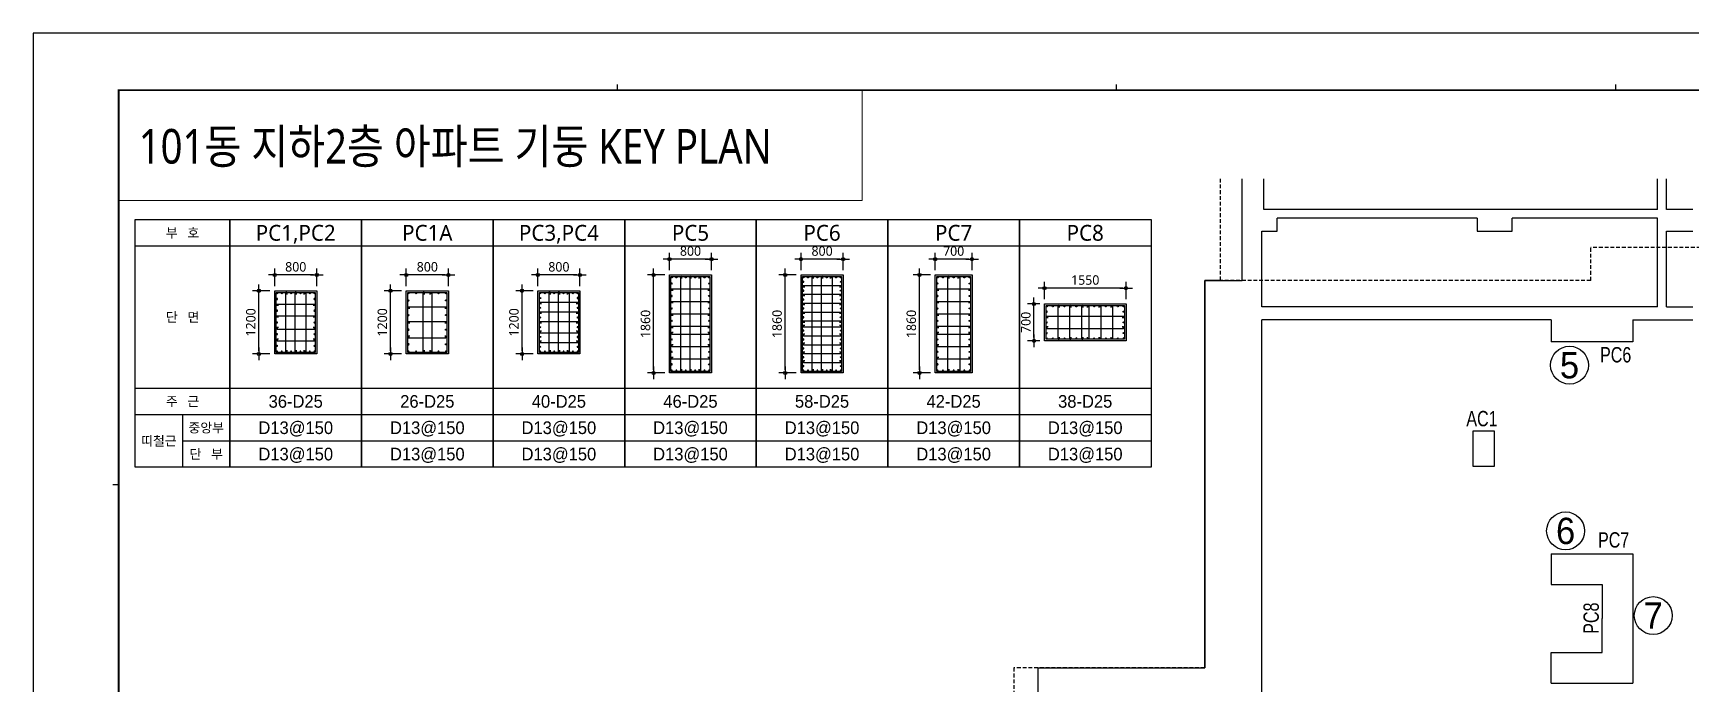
# Model space of a CAD drawing. Header units: millimetres. Extents: x 317501 to 2277231, y -321722 to 1186893.
# Drawn here: x 418421 to 456216, y -118199 to -103377 of the extents above; entities that cross this region are included whole.
import ezdxf
from ezdxf.enums import TextEntityAlignment as Align

# ---------------------------------------------------------------- set-up
doc = ezdxf.new("R2010")
doc.units = ezdxf.units.MM
doc.header["$LTSCALE"] = 57
doc.linetypes.add('XS-기초$0$HID', pattern=[2.3, 1.5, -0.8])
doc.layers.get('Defpoints').update_dxf_attribs({"color": 145})
for name, color, linetype in [('00', 7, 'Continuous'), ('AMAC-NO', 5, 'Continuous'), ('BAR', 2, 'Continuous'), ('BARR', 1, 'Continuous'), ('DIM', 7, 'Continuous'), ('ELE', 7, 'Continuous'), ('HOOP', 2, 'Continuous'), ('LEADER', 7, 'Continuous'), ('XDIM', 7, 'Continuous'), ('XS-기초$0$기초꺽임', 4, 'XS-기초$0$HID'), ('XS-기초$0$기초연단', 3, 'Continuous'), ('기둥부호', 1, 'Continuous')]:
    doc.layers.add(name, color=color, linetype=linetype)
doc.layers.add('TEXT', color=3, linetype='Continuous', lineweight=9)
doc.layers.add('XTITLE', color=22, linetype='Continuous', lineweight=0)
doc.styles.add('돋움', font='malgun.ttf')
doc.styles.add('돋음', font='Dotum.ttf')
doc.styles.add('맑은고딕', font='malgun.ttf')
doc.dimstyles.new('DIM_40', dxfattribs={"dimscale": 40, "dimtxt": 3, "dimasz": 1, "dimexe": 2, "dimexo": 1.5, "dimgap": 1, "dimtad": 1, "dimdec": 0, "dimzin": 0, "dimdsep": 46, "dimtxsty": '맑은고딕', "dimblk1": 'DIMDOT', "dimblk2": 'DIMDOT', "dimsah": 1, "dimcen": 0.09, "dimdle": 2, "dimclrd": 7, "dimclre": 7, "dimclrt": 6, "dimadec": 0, "dimazin": 0, "dimtfac": 1, "dimtdec": 0, "dimtix": 1, "dimtmove": 2, "dimatfit": 3, "dimldrblk": 'DIMDOT', "dimfxl": 0, "dimtolj": 1, "dimtzin": 0, "dimarcsym": 0})

# ---------------------------------------------------------------- blocks, each defined once
blk = doc.blocks.new('szdhdte')
at = {"layer": 'DIM', "color": 5}
for p, q in [((4650, 17985), (4650, 20302)), ((5150, 19605), (5150, 20302)), ((14125, 19605), (14125, 20302)), ((14325, 19605), (14325, 20302)), ((14125, 19605), (5150, 19605)), ((10010, 19405), (5450, 19405)), ((5450, 19105), (5450, 19405)), ((10010, 19405), (10010, 19105)), ((14125, 19405), (10810, 19405)), ((10810, 19105), (10810, 19405)), ((14125, 17385), (14125, 19405)), ((14925, 19605), (14325, 19605)), ((5100, 17385), (5100, 19105)), ((5100, 19105), (5450, 19105)), ((10010, 19105), (10810, 19105)), ((14325, 17385), (14325, 19105)), ((14325, 19105), (14925, 19105)), ((3800, 17985), (4650, 17985)), ((3800, 9160), (3800, 17985)), ((14125, 17385), (5100, 17385)), ((11700, 17085), (5100, 17085)), ((5100, 8260), (5100, 17085)), ((11700, 17085), (11700, 16585)), ((13560, 17085), (13560, 16585)), ((13560, 17085), (14925, 17085)), ((14325, 17385), (14925, 17385)), ((13560, 16585), (11700, 16585)), ((10410, 14555), (9910, 14555)), ((9910, 14555), (9910, 13755)), ((10410, 13755), (10410, 14555)), ((9910, 13755), (10410, 13755)), ((11700, 11760), (11700, 11060)), ((11700, 11760), (13560, 11760)), ((13560, 11760), (13560, 8810)), ((11700, 11060), (12860, 11060)), ((12860, 11060), (12860, 10285)), ((12860, 9510), (12860, 10285)), ((11700, 8810), (11700, 9510)), ((11700, 9510), (12860, 9510)), ((0, 9160), (3800, 9160)), ((0, 0), (0, 9160)), ((11700, 8810), (13560, 8810))]:
    blk.add_line(p, q, dxfattribs=at)
at = {"layer": 'XS-기초$0$기초꺽임', "color": 8}
for p, q in [((4150, 20302), (4150, 17985)), ((22575, 18735), (12600, 18735)), ((12600, 17985), (12600, 18735)), ((12600, 17985), (4150, 17985)), ((-550, 9160), (-550, 550)), ((3800, 9160), (-550, 9160))]:
    blk.add_line(p, q, dxfattribs=at)
at = {"layer": 'XS-기초$0$기초연단'}
for p, q in [((4150, 17985), (3800, 17985)), ((3800, 17985), (3800, 9160))]:
    blk.add_line(p, q, dxfattribs=at)
blk = doc.blocks.new('dhs_sheet2e')
at = {"color": 7}
for p, q in [((20500.6, 57331.7), (20500.6, 57531.5)), ((38004.8, 57331.7), (38004.8, 57531.5)), ((55508.9, 57331.7), (55508.9, 57531.5)), ((2996.4, 43498.2), (2796.7, 43498.2))]:
    blk.add_line(p, q, dxfattribs=at)
blk.add_lwpolyline([(84000, 0), (84000, 59329.4), (0, 59329.4), (0, 0)], close=True, dxfattribs=at)
at = {"color": 30, "const_width": 64.9}
blk.add_lwpolyline([(81003.6, 57331.7), (2996.4, 57331.7), (2996.4, 1997.6), (81003.6, 1997.6)], close=True, dxfattribs=at)
blk = doc.blocks.new('sdhdtbhse')
at = {"color": 255, "xscale": 0.75, "yscale": 0.75, "zscale": 0.75}
blk.add_blockref('dhs_sheet2e', (0, -44497), dxfattribs=at)
blk = doc.blocks.new('DIMDOT')
at = {"layer": 'DIM', "linetype": 'Continuous'}
blk.add_line((-2, 0), (2, 0), dxfattribs=at)
for radius in [0.5, 0.25]:
    blk.add_circle((0, 0), radius, dxfattribs=at)
blk = doc.blocks.new('*D23')
at = {"layer": 'Defpoints', "color": 0, "transparency": 16777216}
for p in [(429480, -258489), (429780, -258489), (429780, -259689)]:
    blk.add_point(p, dxfattribs=at)
at = {"layer": 'DIM', "color": 7, "lineweight": -2, "transparency": 16777216}
for p, q in [((429690, -258489), (429360, -258489)), ((429480, -259629), (429480, -258549)), ((429690, -259689), (429360, -259689))]:
    blk.add_line(p, q, dxfattribs=at)
at = {"layer": 'DIM', "color": 7, "lineweight": -2, "transparency": 16777216, "xscale": 60, "yscale": 60, "zscale": 60}
for p, rotation in [((429480, -258489), 90), ((429480, -259689), 270)]:
    blk.add_blockref('DIMDOT', p, dxfattribs=dict(at, rotation=rotation))
at = {"layer": 'DIM', "color": 6, "transparency": 16777216, "insert": (429326, -259089), "char_height": 180, "attachment_point": 5, "rotation": 90, "style": '맑은고딕'}
blk.add_mtext('\\A1;1200', dxfattribs=at)
blk = doc.blocks.new('*D24')
at = {"layer": 'Defpoints', "color": 0, "transparency": 16777216}
for p in [(429780, -258189), (429780, -258489), (430580, -258489)]:
    blk.add_point(p, dxfattribs=at)
at = {"layer": 'DIM', "color": 7, "lineweight": -2, "transparency": 16777216}
for p, q in [((429780, -258399), (429780, -258069)), ((430520, -258189), (429840, -258189)), ((430580, -258399), (430580, -258069))]:
    blk.add_line(p, q, dxfattribs=at)
at = {"layer": 'DIM', "color": 7, "lineweight": -2, "transparency": 16777216, "xscale": 60, "yscale": 60, "zscale": 60, "rotation": 180}
blk.add_blockref('DIMDOT', (429780, -258189), dxfattribs=at)
at = {"layer": 'DIM', "color": 7, "lineweight": -2, "transparency": 16777216, "xscale": 60, "yscale": 60, "zscale": 60}
blk.add_blockref('DIMDOT', (430580, -258189), dxfattribs=at)
at = {"layer": 'DIM', "color": 6, "transparency": 16777216, "insert": (430180, -258036), "char_height": 180, "attachment_point": 5, "style": '맑은고딕'}
blk.add_mtext('\\A1;800', dxfattribs=at)
blk = doc.blocks.new('BAR')
at = {"layer": 'BARR'}
h = blk.add_hatch(color=256, dxfattribs=at)
edge = h.paths.add_edge_path()
edge.add_arc((0, 0), 15, 0, 360)
blk.add_circle((0, 0), 15, dxfattribs=at)
blk = doc.blocks.new('*D25')
at = {"layer": 'Defpoints', "color": 0, "transparency": 16777216}
for p in [(434480, -258489), (434780, -258489), (434780, -259689)]:
    blk.add_point(p, dxfattribs=at)
at = {"layer": 'DIM', "color": 7, "lineweight": -2, "transparency": 16777216}
for p, q in [((434690, -258489), (434360, -258489)), ((434480, -259629), (434480, -258549)), ((434690, -259689), (434360, -259689))]:
    blk.add_line(p, q, dxfattribs=at)
at = {"layer": 'DIM', "color": 7, "lineweight": -2, "transparency": 16777216, "xscale": 60, "yscale": 60, "zscale": 60}
for p, rotation in [((434480, -258489), 90), ((434480, -259689), 270)]:
    blk.add_blockref('DIMDOT', p, dxfattribs=dict(at, rotation=rotation))
at = {"layer": 'DIM', "color": 6, "transparency": 16777216, "insert": (434326, -259089), "char_height": 180, "attachment_point": 5, "rotation": 90, "style": '맑은고딕'}
blk.add_mtext('\\A1;1200', dxfattribs=at)
blk = doc.blocks.new('*D26')
at = {"layer": 'Defpoints', "color": 0, "transparency": 16777216}
for p in [(434780, -258189), (434780, -258489), (435580, -258489)]:
    blk.add_point(p, dxfattribs=at)
at = {"layer": 'DIM', "color": 7, "lineweight": -2, "transparency": 16777216}
for p, q in [((434780, -258399), (434780, -258069)), ((435520, -258189), (434840, -258189)), ((435580, -258399), (435580, -258069))]:
    blk.add_line(p, q, dxfattribs=at)
at = {"layer": 'DIM', "color": 7, "lineweight": -2, "transparency": 16777216, "xscale": 60, "yscale": 60, "zscale": 60, "rotation": 180}
blk.add_blockref('DIMDOT', (434780, -258189), dxfattribs=at)
at = {"layer": 'DIM', "color": 7, "lineweight": -2, "transparency": 16777216, "xscale": 60, "yscale": 60, "zscale": 60}
blk.add_blockref('DIMDOT', (435580, -258189), dxfattribs=at)
at = {"layer": 'DIM', "color": 6, "transparency": 16777216, "insert": (435180, -258036), "char_height": 180, "attachment_point": 5, "style": '맑은고딕'}
blk.add_mtext('\\A1;800', dxfattribs=at)
blk = doc.blocks.new('*D27')
at = {"layer": 'Defpoints', "color": 0, "transparency": 16777216}
for p in [(431980, -258489), (432280, -258489), (432280, -259689)]:
    blk.add_point(p, dxfattribs=at)
at = {"layer": 'DIM', "color": 7, "lineweight": -2, "transparency": 16777216}
for p, q in [((432190, -258489), (431860, -258489)), ((431980, -259629), (431980, -258549)), ((432190, -259689), (431860, -259689))]:
    blk.add_line(p, q, dxfattribs=at)
at = {"layer": 'DIM', "color": 7, "lineweight": -2, "transparency": 16777216, "xscale": 60, "yscale": 60, "zscale": 60}
for p, rotation in [((431980, -258489), 90), ((431980, -259689), 270)]:
    blk.add_blockref('DIMDOT', p, dxfattribs=dict(at, rotation=rotation))
at = {"layer": 'DIM', "color": 6, "transparency": 16777216, "insert": (431826, -259089), "char_height": 180, "attachment_point": 5, "rotation": 90, "style": '맑은고딕'}
blk.add_mtext('\\A1;1200', dxfattribs=at)
blk = doc.blocks.new('*D28')
at = {"layer": 'Defpoints', "color": 0, "transparency": 16777216}
for p in [(432280, -258189), (432280, -258489), (433080, -258489)]:
    blk.add_point(p, dxfattribs=at)
at = {"layer": 'DIM', "color": 7, "lineweight": -2, "transparency": 16777216}
for p, q in [((432280, -258399), (432280, -258069)), ((433020, -258189), (432340, -258189)), ((433080, -258399), (433080, -258069))]:
    blk.add_line(p, q, dxfattribs=at)
at = {"layer": 'DIM', "color": 7, "lineweight": -2, "transparency": 16777216, "xscale": 60, "yscale": 60, "zscale": 60, "rotation": 180}
blk.add_blockref('DIMDOT', (432280, -258189), dxfattribs=at)
at = {"layer": 'DIM', "color": 7, "lineweight": -2, "transparency": 16777216, "xscale": 60, "yscale": 60, "zscale": 60}
blk.add_blockref('DIMDOT', (433080, -258189), dxfattribs=at)
at = {"layer": 'DIM', "color": 6, "transparency": 16777216, "insert": (432680, -258036), "char_height": 180, "attachment_point": 5, "style": '맑은고딕'}
blk.add_mtext('\\A1;800', dxfattribs=at)
blk = doc.blocks.new('*D15')
at = {"layer": 'Defpoints', "color": 0, "transparency": 16777216}
for p in [(436980, -258189), (437280, -258189), (437280, -260049)]:
    blk.add_point(p, dxfattribs=at)
at = {"layer": 'DIM', "color": 7, "lineweight": -2, "transparency": 16777216}
for p, q in [((437190, -258189), (436860, -258189)), ((436980, -259989), (436980, -258249)), ((437190, -260049), (436860, -260049))]:
    blk.add_line(p, q, dxfattribs=at)
at = {"layer": 'DIM', "color": 7, "lineweight": -2, "transparency": 16777216, "xscale": 60, "yscale": 60, "zscale": 60}
for p, rotation in [((436980, -258189), 90), ((436980, -260049), 270)]:
    blk.add_blockref('DIMDOT', p, dxfattribs=dict(at, rotation=rotation))
at = {"layer": 'DIM', "color": 6, "transparency": 16777216, "insert": (436826, -259119), "char_height": 180, "attachment_point": 5, "rotation": 90, "style": '맑은고딕'}
blk.add_mtext('\\A1;1860', dxfattribs=at)
blk = doc.blocks.new('*D16')
at = {"layer": 'Defpoints', "color": 0, "transparency": 16777216}
for p in [(437280, -257889), (437280, -258189), (438080, -258189)]:
    blk.add_point(p, dxfattribs=at)
at = {"layer": 'DIM', "color": 7, "lineweight": -2, "transparency": 16777216}
for p, q in [((437280, -258099), (437280, -257769)), ((438020, -257889), (437340, -257889)), ((438080, -258099), (438080, -257769))]:
    blk.add_line(p, q, dxfattribs=at)
at = {"layer": 'DIM', "color": 7, "lineweight": -2, "transparency": 16777216, "xscale": 60, "yscale": 60, "zscale": 60, "rotation": 180}
blk.add_blockref('DIMDOT', (437280, -257889), dxfattribs=at)
at = {"layer": 'DIM', "color": 7, "lineweight": -2, "transparency": 16777216, "xscale": 60, "yscale": 60, "zscale": 60}
blk.add_blockref('DIMDOT', (438080, -257889), dxfattribs=at)
at = {"layer": 'DIM', "color": 6, "transparency": 16777216, "insert": (437680, -257736), "char_height": 180, "attachment_point": 5, "style": '맑은고딕'}
blk.add_mtext('\\A1;800', dxfattribs=at)
blk = doc.blocks.new('*D17')
at = {"layer": 'Defpoints', "color": 0, "transparency": 16777216}
for p in [(439480, -258189), (439780, -258189), (439780, -260049)]:
    blk.add_point(p, dxfattribs=at)
at = {"layer": 'DIM', "color": 7, "lineweight": -2, "transparency": 16777216}
for p, q in [((439690, -258189), (439360, -258189)), ((439480, -259989), (439480, -258249)), ((439690, -260049), (439360, -260049))]:
    blk.add_line(p, q, dxfattribs=at)
at = {"layer": 'DIM', "color": 7, "lineweight": -2, "transparency": 16777216, "xscale": 60, "yscale": 60, "zscale": 60}
for p, rotation in [((439480, -258189), 90), ((439480, -260049), 270)]:
    blk.add_blockref('DIMDOT', p, dxfattribs=dict(at, rotation=rotation))
at = {"layer": 'DIM', "color": 6, "transparency": 16777216, "insert": (439326, -259119), "char_height": 180, "attachment_point": 5, "rotation": 90, "style": '맑은고딕'}
blk.add_mtext('\\A1;1860', dxfattribs=at)
blk = doc.blocks.new('*D18')
at = {"layer": 'Defpoints', "color": 0, "transparency": 16777216}
for p in [(439780, -257889), (439780, -258189), (440580, -258189)]:
    blk.add_point(p, dxfattribs=at)
at = {"layer": 'DIM', "color": 7, "lineweight": -2, "transparency": 16777216}
for p, q in [((439780, -258099), (439780, -257769)), ((440520, -257889), (439840, -257889)), ((440580, -258099), (440580, -257769))]:
    blk.add_line(p, q, dxfattribs=at)
at = {"layer": 'DIM', "color": 7, "lineweight": -2, "transparency": 16777216, "xscale": 60, "yscale": 60, "zscale": 60, "rotation": 180}
blk.add_blockref('DIMDOT', (439780, -257889), dxfattribs=at)
at = {"layer": 'DIM', "color": 7, "lineweight": -2, "transparency": 16777216, "xscale": 60, "yscale": 60, "zscale": 60}
blk.add_blockref('DIMDOT', (440580, -257889), dxfattribs=at)
at = {"layer": 'DIM', "color": 6, "transparency": 16777216, "insert": (440180, -257736), "char_height": 180, "attachment_point": 5, "style": '맑은고딕'}
blk.add_mtext('\\A1;800', dxfattribs=at)
blk = doc.blocks.new('*D19')
at = {"layer": 'Defpoints', "color": 0, "transparency": 16777216}
for p in [(442030, -258189), (442330, -258189), (442330, -260049)]:
    blk.add_point(p, dxfattribs=at)
at = {"layer": 'DIM', "color": 7, "lineweight": -2, "transparency": 16777216}
for p, q in [((442240, -258189), (441910, -258189)), ((442030, -259989), (442030, -258249)), ((442240, -260049), (441910, -260049))]:
    blk.add_line(p, q, dxfattribs=at)
at = {"layer": 'DIM', "color": 7, "lineweight": -2, "transparency": 16777216, "xscale": 60, "yscale": 60, "zscale": 60}
for p, rotation in [((442030, -258189), 90), ((442030, -260049), 270)]:
    blk.add_blockref('DIMDOT', p, dxfattribs=dict(at, rotation=rotation))
at = {"layer": 'DIM', "color": 6, "transparency": 16777216, "insert": (441876, -259119), "char_height": 180, "attachment_point": 5, "rotation": 90, "style": '맑은고딕'}
blk.add_mtext('\\A1;1860', dxfattribs=at)
blk = doc.blocks.new('*D20')
at = {"layer": 'Defpoints', "color": 0, "transparency": 16777216}
for p in [(442330, -257889), (442330, -258189), (443030, -258189)]:
    blk.add_point(p, dxfattribs=at)
at = {"layer": 'DIM', "color": 7, "lineweight": -2, "transparency": 16777216}
for p, q in [((442330, -258099), (442330, -257769)), ((442970, -257889), (442390, -257889)), ((443030, -258099), (443030, -257769))]:
    blk.add_line(p, q, dxfattribs=at)
at = {"layer": 'DIM', "color": 7, "lineweight": -2, "transparency": 16777216, "xscale": 60, "yscale": 60, "zscale": 60, "rotation": 180}
blk.add_blockref('DIMDOT', (442330, -257889), dxfattribs=at)
at = {"layer": 'DIM', "color": 7, "lineweight": -2, "transparency": 16777216, "xscale": 60, "yscale": 60, "zscale": 60}
blk.add_blockref('DIMDOT', (443030, -257889), dxfattribs=at)
at = {"layer": 'DIM', "color": 6, "transparency": 16777216, "insert": (442680, -257736), "char_height": 180, "attachment_point": 5, "style": '맑은고딕'}
blk.add_mtext('\\A1;700', dxfattribs=at)
blk = doc.blocks.new('*D21')
at = {"layer": 'Defpoints', "color": 0, "transparency": 16777216}
for p in [(444205, -258739), (444405, -258739), (444405, -259439)]:
    blk.add_point(p, dxfattribs=at)
at = {"layer": 'DIM', "color": 7, "lineweight": -2, "transparency": 16777216}
for p, q in [((444315, -258739), (444085, -258739)), ((444205, -259379), (444205, -258799)), ((444315, -259439), (444085, -259439))]:
    blk.add_line(p, q, dxfattribs=at)
at = {"layer": 'DIM', "color": 7, "lineweight": -2, "transparency": 16777216, "xscale": 60, "yscale": 60, "zscale": 60}
for p, rotation in [((444205, -258739), 90), ((444205, -259439), 270)]:
    blk.add_blockref('DIMDOT', p, dxfattribs=dict(at, rotation=rotation))
at = {"layer": 'DIM', "color": 6, "transparency": 16777216, "insert": (444052, -259089), "char_height": 180, "attachment_point": 5, "rotation": 90, "style": '맑은고딕'}
blk.add_mtext('\\A1;700', dxfattribs=at)
blk = doc.blocks.new('*D22')
at = {"layer": 'Defpoints', "color": 0, "transparency": 16777216}
for p in [(444405, -258439), (444405, -258739), (445955, -258739)]:
    blk.add_point(p, dxfattribs=at)
at = {"layer": 'DIM', "color": 7, "lineweight": -2, "transparency": 16777216}
for p, q in [((444405, -258649), (444405, -258319)), ((445895, -258439), (444465, -258439)), ((445955, -258649), (445955, -258319))]:
    blk.add_line(p, q, dxfattribs=at)
at = {"layer": 'DIM', "color": 7, "lineweight": -2, "transparency": 16777216, "xscale": 60, "yscale": 60, "zscale": 60, "rotation": 180}
blk.add_blockref('DIMDOT', (444405, -258439), dxfattribs=at)
at = {"layer": 'DIM', "color": 7, "lineweight": -2, "transparency": 16777216, "xscale": 60, "yscale": 60, "zscale": 60}
blk.add_blockref('DIMDOT', (445955, -258439), dxfattribs=at)
at = {"layer": 'DIM', "color": 6, "transparency": 16777216, "insert": (445180, -258286), "char_height": 180, "attachment_point": 5, "style": '맑은고딕'}
blk.add_mtext('\\A1;1550', dxfattribs=at)
blk = doc.blocks.new('AGHAFBHASE')
at = {"layer": 'BAR'}
for points in [[(10920, 1820), (10180, 1820), (10180, 3620), (10920, 3620)], [(13420, 1820), (12680, 1820), (12680, 3620), (13420, 3620)], [(15870, 1820), (15230, 1820), (15230, 3620), (15870, 3620)], [(3420, 2180), (2680, 2180), (2680, 3320), (3420, 3320)], [(5920, 2180), (5180, 2180), (5180, 3320), (5920, 3320)], [(8420, 2180), (7680, 2180), (7680, 3320), (8420, 3320)], [(18795, 2430), (17305, 2430), (17305, 3070), (18795, 3070)]]:
    blk.add_lwpolyline(points, close=True, dxfattribs=at)
at = {"layer": 'ELE'}
for points in [[(10150, 1790), (10150, 3650), (10950, 3650), (10950, 1790)], [(12650, 1790), (12650, 3650), (13450, 3650), (13450, 1790)], [(15200, 1790), (15200, 3650), (15900, 3650), (15900, 1790)], [(2650, 2150), (2650, 3350), (3450, 3350), (3450, 2150)], [(5150, 2150), (5150, 3350), (5950, 3350), (5950, 2150)], [(7650, 2150), (7650, 3350), (8450, 3350), (8450, 2150)], [(17275, 2400), (17275, 3100), (18825, 3100), (18825, 2400)]]:
    blk.add_lwpolyline(points, close=True, dxfattribs=at)
at = {"layer": 'HOOP'}
for points in [[(10387.5, 3580), (10387.5, 3605, 1), (10357.5, 3605), (10357.5, 1835, 1), (10387.5, 1835), (10387.5, 1860)], [(10565, 3580), (10565, 3605, 1), (10535, 3605), (10535, 1835, 1), (10565, 1835), (10565, 1860)], [(10712.5, 3580), (10712.5, 3605, -1), (10742.5, 3605), (10742.5, 1835, -1), (10712.5, 1835), (10712.5, 1860)], [(12887.5, 3580), (12887.5, 3605, 1), (12857.5, 3605), (12857.5, 1835, 1), (12887.5, 1835), (12887.5, 1860)], [(13065, 3580), (13065, 3605, 1), (13035, 3605), (13035, 1835, 1), (13065, 1835), (13065, 1860)], [(13212.5, 3580), (13212.5, 3605, -1), (13242.5, 3605), (13242.5, 1835, -1), (13212.5, 1835), (13212.5, 1860)], [(15463.3, 3580), (15463.3, 3605, 1), (15433.3, 3605), (15433.3, 1835, 1), (15463.3, 1835), (15463.3, 1860)], [(15636.7, 3580), (15636.7, 3605, -1), (15666.7, 3605), (15666.7, 1835, -1), (15636.7, 1835), (15636.7, 1860)], [(2887.5, 3280), (2887.5, 3305, 1), (2857.5, 3305), (2857.5, 2195, 1), (2887.5, 2195), (2887.5, 2220)], [(3065, 3280), (3065, 3305, 1), (3035, 3305), (3035, 2195, 1), (3065, 2195), (3065, 2220)], [(3212.5, 3280), (3212.5, 3305, -1), (3242.5, 3305), (3242.5, 2195, -1), (3212.5, 2195), (3212.5, 2220)], [(5494, 3280), (5494, 3305, 1), (5464, 3305), (5464, 2195, 1), (5494, 2195), (5494, 2220)], [(5606, 3280), (5606, 3305, -1), (5636, 3305), (5636, 2195, -1), (5606, 2195), (5606, 2220)], [(7887.5, 3280), (7887.5, 3305, 1), (7857.5, 3305), (7857.5, 2195, 1), (7887.5, 2195), (7887.5, 2220)], [(8065, 3280), (8065, 3305, 1), (8035, 3305), (8035, 2195, 1), (8065, 2195), (8065, 2220)], [(8212.5, 3280), (8212.5, 3305, -1), (8242.5, 3305), (8242.5, 2195, -1), (8212.5, 2195), (8212.5, 2220)], [(10220, 3354), (10195, 3354, -1), (10195, 3384), (10905, 3384, -1), (10905, 3354), (10880, 3354)], [(12720, 3421.4), (12695, 3421.4, -1), (12695, 3451.4), (13405, 3451.4, -1), (13405, 3421.4), (13380, 3421.4)], [(12720, 3252.9), (12695, 3252.9, -1), (12695, 3282.9), (13405, 3282.9, -1), (13405, 3252.9), (13380, 3252.9)], [(15270, 3354), (15245, 3354, -1), (15245, 3384), (15855, 3384, -1), (15855, 3354), (15830, 3354)], [(2720, 3068), (2695, 3068, -1), (2695, 3098), (3405, 3098, -1), (3405, 3068), (3380, 3068)], [(2720, 2846), (2695, 2846, -1), (2695, 2876), (3405, 2876, -1), (3405, 2846), (3380, 2846)], [(5220, 3012.5), (5195, 3012.5, -1), (5195, 3042.5), (5905, 3042.5, -1), (5905, 3012.5), (5880, 3012.5)], [(7720, 3105), (7695, 3105, -1), (7695, 3135), (8405, 3135, -1), (8405, 3105), (8380, 3105)], [(7720, 2920), (7695, 2920, -1), (7695, 2950), (8405, 2950, -1), (8405, 2920), (8380, 2920)], [(10220, 3118), (10195, 3118, -1), (10195, 3148), (10905, 3148, -1), (10905, 3118), (10880, 3118)], [(10220, 2882), (10195, 2882, -1), (10195, 2912), (10905, 2912, -1), (10905, 2882), (10880, 2882)], [(12720, 3084.3), (12695, 3084.3, -1), (12695, 3114.3), (13405, 3114.3, -1), (13405, 3084.3), (13380, 3084.3)], [(12720, 2915.7), (12695, 2915.7, -1), (12695, 2945.7), (13405, 2945.7, -1), (13405, 2915.7), (13380, 2915.7)], [(15270, 3118), (15245, 3118, -1), (15245, 3148), (15855, 3148, -1), (15855, 3118), (15830, 3118)], [(15270, 2882), (15245, 2882, -1), (15245, 2912), (15855, 2912, -1), (15855, 2882), (15830, 2882)], [(17345, 2836.7), (17320, 2836.7, -1), (17320, 2866.7), (18780, 2866.7, -1), (18780, 2836.7), (18755, 2836.7)], [(17559.6, 3030), (17559.6, 3055, 1), (17529.6, 3055), (17529.6, 2445, 1), (17559.6, 2445), (17559.6, 2470)], [(17784.2, 3030), (17784.2, 3055, 1), (17754.2, 3055), (17754.2, 2445, 1), (17784.2, 2445), (17784.2, 2470)], [(18008.8, 3030), (18008.8, 3055, 1), (17978.8, 3055), (17978.8, 2445, 1), (18008.8, 2445), (18008.8, 2470)], [(18091.2, 3030), (18091.2, 3055, -1), (18121.2, 3055), (18121.2, 2445, -1), (18091.2, 2445), (18091.2, 2470)], [(18315.8, 3030), (18315.8, 3055, -1), (18345.8, 3055), (18345.8, 2445, -1), (18315.8, 2445), (18315.8, 2470)], [(18540.4, 3030), (18540.4, 3055, -1), (18570.4, 3055), (18570.4, 2445, -1), (18540.4, 2445), (18540.4, 2470)], [(2720, 2654), (2695, 2654, 1), (2695, 2624), (3405, 2624, 1), (3405, 2654), (3380, 2654)], [(5220, 2735), (5195, 2735, -1), (5195, 2765), (5905, 2765, -1), (5905, 2735), (5880, 2735)], [(7720, 2735), (7695, 2735, -1), (7695, 2765), (8405, 2765, -1), (8405, 2735), (8380, 2735)], [(7720, 2580), (7695, 2580, 1), (7695, 2550), (8405, 2550, 1), (8405, 2580), (8380, 2580)], [(10220, 2646), (10195, 2646, -1), (10195, 2676), (10905, 2676, -1), (10905, 2646), (10880, 2646)], [(10220, 2558), (10195, 2558, 1), (10195, 2528), (10905, 2528, 1), (10905, 2558), (10880, 2558)], [(12720, 2747.1), (12695, 2747.1, -1), (12695, 2777.1), (13405, 2777.1, -1), (13405, 2747.1), (13380, 2747.1)], [(12720, 2692.9), (12695, 2692.9, 1), (12695, 2662.9), (13405, 2662.9, 1), (13405, 2692.9), (13380, 2692.9)], [(12720, 2524.3), (12695, 2524.3, 1), (12695, 2494.3), (13405, 2494.3, 1), (13405, 2524.3), (13380, 2524.3)], [(15270, 2646), (15245, 2646, -1), (15245, 2676), (15855, 2676, -1), (15855, 2646), (15830, 2646)], [(15270, 2558), (15245, 2558, 1), (15245, 2528), (15855, 2528, 1), (15855, 2558), (15830, 2558)], [(17345, 2663.3), (17320, 2663.3, 1), (17320, 2633.3), (18780, 2633.3, 1), (18780, 2663.3), (18755, 2663.3)], [(2720, 2432), (2695, 2432, 1), (2695, 2402), (3405, 2402, 1), (3405, 2432), (3380, 2432)], [(5220, 2487.5), (5195, 2487.5, 1), (5195, 2457.5), (5905, 2457.5, 1), (5905, 2487.5), (5880, 2487.5)], [(7720, 2395), (7695, 2395, 1), (7695, 2365), (8405, 2365, 1), (8405, 2395), (8380, 2395)], [(10220, 2322), (10195, 2322, 1), (10195, 2292), (10905, 2292, 1), (10905, 2322), (10880, 2322)], [(12720, 2355.7), (12695, 2355.7, 1), (12695, 2325.7), (13405, 2325.7, 1), (13405, 2355.7), (13380, 2355.7)], [(15270, 2322), (15245, 2322, 1), (15245, 2292), (15855, 2292, 1), (15855, 2322), (15830, 2322)], [(10220, 2086), (10195, 2086, 1), (10195, 2056), (10905, 2056, 1), (10905, 2086), (10880, 2086)], [(12720, 2187.1), (12695, 2187.1, 1), (12695, 2157.1), (13405, 2157.1, 1), (13405, 2187.1), (13380, 2187.1)], [(12720, 2018.6), (12695, 2018.6, 1), (12695, 1988.6), (13405, 1988.6, 1), (13405, 2018.6), (13380, 2018.6)], [(15270, 2086), (15245, 2086, 1), (15245, 2056), (15855, 2056, 1), (15855, 2086), (15830, 2086)]]:
    blk.add_lwpolyline(points, format="xyb", dxfattribs=at)
at = {"layer": 'LEADER'}
for p, q in [((0, 4200), (1800, 4200)), ((1800, 4200), (4300, 4200)), ((4300, 4200), (6800, 4200)), ((6800, 4200), (9300, 4200)), ((9300, 4200), (11800, 4200)), ((11800, 4200), (14300, 4200)), ((14300, 4200), (16800, 4200)), ((16800, 4200), (19300, 4200)), ((0, 1500), (1800, 1500)), ((1800, 1500), (4300, 1500)), ((4300, 1500), (6800, 1500)), ((6800, 1500), (9300, 1500)), ((9300, 1500), (11800, 1500)), ((11800, 1500), (14300, 1500)), ((14300, 1500), (16800, 1500)), ((16800, 1500), (19300, 1500)), ((0, 1000), (1800, 1000)), ((900, 1000), (900, 0)), ((1800, 1000), (4300, 1000)), ((4300, 1000), (6800, 1000)), ((6800, 1000), (9300, 1000)), ((9300, 1000), (11800, 1000)), ((11800, 1000), (14300, 1000)), ((14300, 1000), (16800, 1000)), ((16800, 1000), (19300, 1000)), ((900, 500), (1800, 500)), ((1800, 500), (4300, 500)), ((4300, 500), (6800, 500)), ((6800, 500), (9300, 500)), ((9300, 500), (11800, 500)), ((11800, 500), (14300, 500)), ((14300, 500), (16800, 500)), ((16800, 500), (19300, 500))]:
    blk.add_line(p, q, dxfattribs=at)
for points in [[(1800, 4700), (1800, 0), (0, 0), (0, 4700), (1800, 4700)], [(4300, 4700), (4300, 0), (1800, 0), (1800, 4700), (4300, 4700)], [(6800, 4700), (6800, 0), (4300, 0), (4300, 4700), (6800, 4700)], [(9300, 4700), (9300, 0), (6800, 0), (6800, 4700), (9300, 4700)], [(11800, 4700), (11800, 0), (9300, 0), (9300, 4700), (11800, 4700)], [(14300, 4700), (14300, 0), (11800, 0), (11800, 4700), (14300, 4700)], [(16800, 4700), (16800, 0), (14300, 0), (14300, 4700), (16800, 4700)], [(19300, 4700), (19300, 0), (16800, 0), (16800, 4700), (19300, 4700)]]:
    blk.add_lwpolyline(points, dxfattribs=at)
at = {"layer": 'BAR', "yscale": 0.6666666666666666, "zscale": 0.6666666666666666}
for p, xscale, rotation in [((10195, 3605), 0.6666666666666666, 180), ((10283.7, 3605), 0.6666666666666666, 180), ((10372.5, 3605), 0.6666666666666666, 180), ((10461.2, 3605), 0.6666666666666666, 180), ((10550, 3605), 0.6666666666666666, 180), ((10638.8, 3605), 0.6666666666666666, 180), ((10727.5, 3605), 0.6666666666666666, 180), ((10816.3, 3605), 0.6666666666666666, 180), ((10905, 3605), 0.6666666666666666, 180), ((12695, 3605), 0.6666666666666666, 180), ((12783.7, 3605), 0.6666666666666666, 180), ((12872.5, 3605), 0.6666666666666666, 180), ((12961.2, 3605), 0.6666666666666666, 180), ((13050, 3605), 0.6666666666666666, 180), ((13138.8, 3605), 0.6666666666666666, 180), ((13227.5, 3605), 0.6666666666666666, 180), ((13316.3, 3605), 0.6666666666666666, 180), ((13405, 3605), 0.6666666666666666, 180), ((15245, 3605), 0.6666666666666666, 180), ((15346.7, 3605), 0.6666666666666666, 180), ((15448.3, 3605), 0.6666666666666666, 180), ((15550, 3605), 0.6666666666666666, 180), ((15651.7, 3605), 0.6666666666666666, 180), ((15753.3, 3605), 0.6666666666666666, 180), ((15855, 3605), 0.6666666666666666, 180), ((2695, 3305), 0.6666666666666666, 180), ((2783.7, 3305), 0.6666666666666666, 180), ((2872.5, 3305), 0.6666666666666666, 180), ((2961.2, 3305), 0.6666666666666666, 180), ((3050, 3305), 0.6666666666666666, 180), ((3138.8, 3305), 0.6666666666666666, 180), ((3227.5, 3305), 0.6666666666666666, 180), ((3316.3, 3305), 0.6666666666666666, 180), ((3405, 3305), 0.6666666666666666, 180), ((5195, 3305), 0.6666666666666666, 180), ((5337, 3305), 0.6666666666666666, 180), ((5479, 3305), 0.6666666666666666, 180), ((5621, 3305), 0.6666666666666666, 180), ((5763, 3305), 0.6666666666666666, 180), ((5905, 3305), 0.6666666666666666, 180), ((7695, 3305), 0.6666666666666666, 180), ((7695, 3212.5), 0.6666666666666666, 180), ((7783.7, 3305), 0.6666666666666666, 180), ((7872.5, 3305), 0.6666666666666666, 180), ((7961.2, 3305), 0.6666666666666666, 180), ((8050, 3305), 0.6666666666666666, 180), ((8138.7, 3305), 0.6666666666666666, 180), ((8227.5, 3305), 0.6666666666666666, 180), ((8316.3, 3305), 0.6666666666666666, 180), ((8405, 3305), 0.6666666666666666, 180), ((8405, 3212.5), -0.6666666666666666, 180), ((7695, 3120), 0.6666666666666666, 180), ((7695, 3027.5), 0.6666666666666666, 180), ((7695, 2935), 0.6666666666666666, 180), ((7695, 2842.5), 0.6666666666666666, 180), ((8405, 3120), -0.6666666666666666, 180), ((8405, 3027.5), -0.6666666666666666, 180), ((8405, 2935), -0.6666666666666666, 180), ((8405, 2842.5), -0.6666666666666666, 180), ((17320, 3055), 0.6666666666666666, 180), ((17432.3, 3055), 0.6666666666666666, 180), ((17544.6, 3055), 0.6666666666666666, 180), ((17656.9, 3055), 0.6666666666666666, 180), ((17769.2, 3055), 0.6666666666666666, 180), ((17881.5, 3055), 0.6666666666666666, 180), ((17993.8, 3055), 0.6666666666666666, 180), ((18106.2, 3055), 0.6666666666666666, 180), ((18218.5, 3055), 0.6666666666666666, 180), ((18330.8, 3055), 0.6666666666666666, 180), ((18443.1, 3055), 0.6666666666666666, 180), ((18555.4, 3055), 0.6666666666666666, 180), ((18667.7, 3055), 0.6666666666666666, 180), ((18780, 3055), 0.6666666666666666, 180), ((7695, 2750), 0.6666666666666666, 180), ((7695, 2657.5), 0.6666666666666666, 180), ((7695, 2565), 0.6666666666666666, 180), ((8405, 2750), -0.6666666666666666, 180), ((8405, 2657.5), -0.6666666666666666, 180), ((8405, 2565), -0.6666666666666666, 180), ((5337, 2195), -0.6666666666666666, 359.9999999999931), ((5479, 2195), -0.6666666666666666, 359.9999999999931), ((5621, 2195), -0.6666666666666666, 359.9999999999931), ((5763, 2195), -0.6666666666666666, 359.9999999999931), ((7695, 2472.5), 0.6666666666666666, 180), ((7695, 2380), 0.6666666666666666, 180), ((7695, 2287.5), 0.6666666666666666, 180), ((7783.7, 2195), -0.6666666666666666, 359.9999999999941), ((7872.5, 2195), -0.6666666666666666, 359.9999999999941), ((7961.2, 2195), -0.6666666666666666, 359.9999999999941), ((8050, 2195), -0.6666666666666666, 359.9999999999941), ((8138.7, 2195), -0.6666666666666666, 359.9999999999941), ((8227.5, 2195), -0.6666666666666666, 359.9999999999941), ((8316.3, 2195), -0.6666666666666666, 359.9999999999941), ((8405, 2472.5), -0.6666666666666666, 180), ((8405, 2380), -0.6666666666666666, 180), ((8405, 2287.5), -0.6666666666666666, 180)]:
    blk.add_blockref('BAR', p, dxfattribs=dict(at, xscale=xscale, rotation=rotation))
for p, xscale in [((10195, 3487), -0.6666666666666666), ((10905, 3487), 0.6666666666666666), ((12695, 3520.7), -0.6666666666666666), ((13405, 3520.7), 0.6666666666666666), ((15245, 3487), -0.6666666666666666), ((15855, 3487), 0.6666666666666666), ((2695, 3194), -0.6666666666666666), ((3405, 3194), -0.6666666666666666), ((5195, 3166.2), -0.6666666666666666), ((5905, 3166.2), 0.6666666666666666), ((10195, 3369), -0.6666666666666666), ((10195, 3251), -0.6666666666666666), ((10905, 3369), 0.6666666666666666), ((10905, 3251), 0.6666666666666666), ((12695, 3436.4), -0.6666666666666666), ((12695, 3352.1), -0.6666666666666666), ((12695, 3267.9), -0.6666666666666666), ((12695, 3183.6), -0.6666666666666666), ((13405, 3436.4), 0.6666666666666666), ((13405, 3352.1), 0.6666666666666666), ((13405, 3267.9), 0.6666666666666666), ((13405, 3183.6), 0.6666666666666666), ((15245, 3369), -0.6666666666666666), ((15245, 3251), -0.6666666666666666), ((15855, 3369), 0.6666666666666666), ((15855, 3251), 0.6666666666666666), ((2695, 3083), -0.6666666666666666), ((2695, 2972), -0.6666666666666666), ((2695, 2861), -0.6666666666666666), ((3405, 3083), -0.6666666666666666), ((3405, 2972), -0.6666666666666666), ((3405, 2861), -0.6666666666666666), ((5195, 3027.5), -0.6666666666666666), ((5195, 2888.7), -0.6666666666666666), ((5905, 3027.5), 0.6666666666666666), ((5905, 2888.7), 0.6666666666666666), ((10195, 3133), -0.6666666666666666), ((10195, 3015), -0.6666666666666666), ((10195, 2897), -0.6666666666666666), ((10905, 3133), 0.6666666666666666), ((10905, 3015), 0.6666666666666666), ((10905, 2897), 0.6666666666666666), ((12695, 3099.3), -0.6666666666666666), ((12695, 3015), -0.6666666666666666), ((12695, 2930.7), -0.6666666666666666), ((12695, 2846.4), -0.6666666666666666), ((13405, 3099.3), 0.6666666666666666), ((13405, 3015), 0.6666666666666666), ((13405, 2930.7), 0.6666666666666666), ((13405, 2846.4), 0.6666666666666666), ((15245, 3133), -0.6666666666666666), ((15245, 3015), -0.6666666666666666), ((15245, 2897), -0.6666666666666666), ((15855, 3133), 0.6666666666666666), ((15855, 3015), 0.6666666666666666), ((15855, 2897), 0.6666666666666666), ((17320, 2953.3), -0.6666666666666666), ((17320, 2851.7), -0.6666666666666666), ((18780, 2953.3), 0.6666666666666666), ((18780, 2851.7), 0.6666666666666666), ((2695, 2750), -0.6666666666666666), ((2695, 2639), -0.6666666666666666), ((2695, 2528), -0.6666666666666666), ((3405, 2750), -0.6666666666666666), ((3405, 2639), -0.6666666666666666), ((3405, 2528), -0.6666666666666666), ((5195, 2750), -0.6666666666666666), ((5195, 2611.2), -0.6666666666666666), ((5905, 2750), 0.6666666666666666), ((5905, 2611.2), 0.6666666666666666), ((10195, 2779), -0.6666666666666666), ((10195, 2661), -0.6666666666666666), ((10195, 2543), -0.6666666666666666), ((10905, 2779), 0.6666666666666666), ((10905, 2661), 0.6666666666666666), ((10905, 2543), 0.6666666666666666), ((12695, 2762.1), -0.6666666666666666), ((12695, 2677.9), -0.6666666666666666), ((12695, 2593.6), -0.6666666666666666), ((13405, 2762.1), 0.6666666666666666), ((13405, 2677.9), 0.6666666666666666), ((13405, 2593.6), 0.6666666666666666), ((15245, 2779), -0.6666666666666666), ((15245, 2661), -0.6666666666666666), ((15245, 2543), -0.6666666666666666), ((15855, 2779), 0.6666666666666666), ((15855, 2661), 0.6666666666666666), ((15855, 2543), 0.6666666666666666), ((17320, 2750), -0.6666666666666666), ((17320, 2648.3), -0.6666666666666666), ((17320, 2546.7), -0.6666666666666666), ((18780, 2750), 0.6666666666666666), ((18780, 2648.3), 0.6666666666666666), ((18780, 2546.7), 0.6666666666666666), ((2695, 2417), -0.6666666666666666), ((2695, 2306), -0.6666666666666666), ((2695, 2195), -0.6666666666666666), ((2783.7, 2195), -0.6666666666666666), ((2872.5, 2195), -0.6666666666666666), ((2961.2, 2195), -0.6666666666666666), ((3050, 2195), -0.6666666666666666), ((3138.8, 2195), -0.6666666666666666), ((3227.5, 2195), -0.6666666666666666), ((3316.3, 2195), -0.6666666666666666), ((3405, 2417), -0.6666666666666666), ((3405, 2306), -0.6666666666666666), ((3405, 2195), -0.6666666666666666), ((5195, 2472.5), -0.6666666666666666), ((5195, 2333.7), -0.6666666666666666), ((5195, 2195), -0.6666666666666666), ((5905, 2472.5), 0.6666666666666666), ((5905, 2333.7), 0.6666666666666666), ((5905, 2195), -0.6666666666666666), ((7695, 2195), -0.6666666666666666), ((8405, 2195), -0.6666666666666666), ((10195, 2425), -0.6666666666666666), ((10195, 2307), -0.6666666666666666), ((10905, 2425), 0.6666666666666666), ((10905, 2307), 0.6666666666666666), ((12695, 2509.3), -0.6666666666666666), ((12695, 2425), -0.6666666666666666), ((12695, 2340.7), -0.6666666666666666), ((12695, 2256.4), -0.6666666666666666), ((13405, 2509.3), 0.6666666666666666), ((13405, 2425), 0.6666666666666666), ((13405, 2340.7), 0.6666666666666666), ((13405, 2256.4), 0.6666666666666666), ((15245, 2425), -0.6666666666666666), ((15245, 2307), -0.6666666666666666), ((15855, 2425), 0.6666666666666666), ((15855, 2307), 0.6666666666666666), ((17320, 2445), -0.6666666666666666), ((17432.3, 2445), -0.6666666666666666), ((17544.6, 2445), -0.6666666666666666), ((17656.9, 2445), -0.6666666666666666), ((17769.2, 2445), -0.6666666666666666), ((17881.5, 2445), -0.6666666666666666), ((17993.8, 2445), -0.6666666666666666), ((18106.2, 2445), -0.6666666666666666), ((18218.5, 2445), -0.6666666666666666), ((18330.8, 2445), -0.6666666666666666), ((18443.1, 2445), -0.6666666666666666), ((18555.4, 2445), -0.6666666666666666), ((18667.7, 2445), -0.6666666666666666), ((18780, 2445), -0.6666666666666666), ((10195, 2189), -0.6666666666666666), ((10195, 2071), -0.6666666666666666), ((10195, 1953), -0.6666666666666666), ((10905, 2189), 0.6666666666666666), ((10905, 2071), 0.6666666666666666), ((10905, 1953), 0.6666666666666666), ((12695, 2172.1), -0.6666666666666666), ((12695, 2087.9), -0.6666666666666666), ((12695, 2003.6), -0.6666666666666666), ((12695, 1919.3), -0.6666666666666666), ((13405, 2172.1), 0.6666666666666666), ((13405, 2087.9), 0.6666666666666666), ((13405, 2003.6), 0.6666666666666666), ((13405, 1919.3), 0.6666666666666666), ((15245, 2189), -0.6666666666666666), ((15245, 2071), -0.6666666666666666), ((15245, 1953), -0.6666666666666666), ((15855, 2189), 0.6666666666666666), ((15855, 2071), 0.6666666666666666), ((15855, 1953), 0.6666666666666666), ((10195, 1835), -0.6666666666666666), ((10283.7, 1835), -0.6666666666666666), ((10372.5, 1835), -0.6666666666666666), ((10461.2, 1835), -0.6666666666666666), ((10550, 1835), -0.6666666666666666), ((10638.8, 1835), -0.6666666666666666), ((10727.5, 1835), -0.6666666666666666), ((10816.3, 1835), -0.6666666666666666), ((10905, 1835), -0.6666666666666666), ((12695, 1835), -0.6666666666666666), ((12783.7, 1835), -0.6666666666666666), ((12872.5, 1835), -0.6666666666666666), ((12961.2, 1835), -0.6666666666666666), ((13050, 1835), -0.6666666666666666), ((13138.8, 1835), -0.6666666666666666), ((13227.5, 1835), -0.6666666666666666), ((13316.3, 1835), -0.6666666666666666), ((13405, 1835), -0.6666666666666666), ((15245, 1835), -0.6666666666666666), ((15346.7, 1835), -0.6666666666666666), ((15448.3, 1835), -0.6666666666666666), ((15550, 1835), -0.6666666666666666), ((15651.7, 1835), -0.6666666666666666), ((15753.3, 1835), -0.6666666666666666), ((15855, 1835), -0.6666666666666666)]:
    blk.add_blockref('BAR', p, dxfattribs=dict(at, xscale=xscale))
at = {"layer": 'TEXT'}
for s, height, style, p in [('부   호', 180, '맑은고딕', (900, 4450)), ('PC1,PC2', 300, '맑은고딕', (3050, 4450)), ('PC1A', 300, '맑은고딕', (5550, 4450)), ('PC3,PC4', 300, '맑은고딕', (8050, 4450)), ('PC5', 300, '맑은고딕', (10550, 4450)), ('PC6', 300, '맑은고딕', (13050, 4450)), ('PC7', 300, '맑은고딕', (15550, 4450)), ('PC8', 300, '맑은고딕', (18050, 4450)), ('단   면', 180, '맑은고딕', (900, 2850)), ('주   근', 180, '맑은고딕', (900, 1250)), ('36-D25', 240, '돋음', (3050, 1250)), ('26-D25', 240, '돋음', (5550, 1250)), ('40-D25', 240, '돋음', (8050, 1250)), ('46-D25', 240, '돋음', (10550, 1250)), ('58-D25', 240, '돋음', (13050, 1250)), ('42-D25', 240, '돋음', (15550, 1250)), ('38-D25', 240, '돋음', (18050, 1250)), ('중앙부', 180, '맑은고딕', (1350, 750)), ('D13@150', 240, '돋음', (3050, 750)), ('D13@150', 240, '돋음', (5550, 750)), ('D13@150', 240, '돋음', (8050, 750)), ('D13@150', 240, '돋음', (10550, 750)), ('D13@150', 240, '돋음', (13050, 750)), ('D13@150', 240, '돋음', (15550, 750)), ('D13@150', 240, '돋음', (18050, 750)), ('띠철근', 180, '맑은고딕', (450, 500)), ('단   부', 180, '맑은고딕', (1350, 250)), ('D13@150', 240, '돋음', (3050, 250)), ('D13@150', 240, '돋음', (5550, 250)), ('D13@150', 240, '돋음', (8050, 250)), ('D13@150', 240, '돋음', (10550, 250)), ('D13@150', 240, '돋음', (13050, 250)), ('D13@150', 240, '돋음', (15550, 250)), ('D13@150', 240, '돋음', (18050, 250))]:
    blk.add_text(s, height=height, dxfattribs=dict(at, style=style)).set_placement(p, align=Align.MIDDLE_CENTER)
at = {"layer": 'DIM'}
for base, p1, p2, picture, middle in [((10150, 3950), (10950, 3650), (10150, 3650), '*D16', (10550, 4103)), ((12650, 3950), (13450, 3650), (12650, 3650), '*D18', (13050, 4103)), ((15200, 3950), (15900, 3650), (15200, 3650), '*D20', (15550, 4103)), ((2650, 3650), (3450, 3350), (2650, 3350), '*D24', (3050, 3803)), ((5150, 3650), (5950, 3350), (5150, 3350), '*D28', (5550, 3803)), ((7650, 3650), (8450, 3350), (7650, 3350), '*D26', (8050, 3803)), ((17275, 3400), (18825, 3100), (17275, 3100), '*D22', (18050, 3553.5))]:
    dim = blk.add_linear_dim(base=base, p1=p1, p2=p2, dimstyle='DIM_40', override={"dimscale": 60}, dxfattribs=at)
    dim.commit()
    dim.dimension.update_dxf_attribs({"geometry": picture, "text_midpoint": middle, "insert": (-427129.5, 261839.2)})
for base, p1, p2, picture, middle in [((2350, 3350), (2650, 2150), (2650, 3350), '*D23', (2196.5, 2750)), ((4850, 3350), (5150, 2150), (5150, 3350), '*D27', (4696.5, 2750)), ((7350, 3350), (7650, 2150), (7650, 3350), '*D25', (7196.5, 2750)), ((9850, 3650), (10150, 1790), (10150, 3650), '*D15', (9696.5, 2720)), ((12350, 3650), (12650, 1790), (12650, 3650), '*D17', (12196.5, 2720)), ((14900, 3650), (15200, 1790), (15200, 3650), '*D19', (14746.5, 2720)), ((17075, 3100), (17275, 2400), (17275, 3100), '*D21', (16922, 2750))]:
    dim = blk.add_linear_dim(base=base, p1=p1, p2=p2, angle=270, dimstyle='DIM_40', override={"dimscale": 60}, dxfattribs=at)
    dim.commit()
    dim.dimension.update_dxf_attribs({"geometry": picture, "text_midpoint": middle, "insert": (-427129.5, 261839.2)})

msp = doc.modelspace()

# ---------------------------------------------------------------- linework, layer by layer
at = {"layer": 'AMAC-NO', "color": 1}
for centre in [(453449.3, -110940.8), (453359.9, -114715.5), (455358.8, -116645.1)]:
    msp.add_circle(centre, 431.9, dxfattribs=at)
at = {"layer": 'XTITLE', "color": 3, "ltscale": 2}
msp.add_lwpolyline([(420368.6, -104675.9), (437321.2, -104675.9), (437321.2, -107187.2), (420368.6, -107187.2)], close=True, dxfattribs=at)

# ---------------------------------------------------------------- block references
at = {"layer": '00'}
msp.add_blockref('szdhdte', (441332.4, -126995.9), dxfattribs=at)
at = {"layer": 'DIM', "color": 4, "xscale": 1.2, "yscale": 1.2, "zscale": 1.2}
msp.add_blockref('AGHAFBHASE', (420747.5, -113265.5), dxfattribs=at)
at = {"layer": 'XDIM', "color": 4, "xscale": 0.8666666632494343, "yscale": 0.8666666632494343, "zscale": 0.8666666632494343}
msp.add_blockref('sdhdtbhse', (418420.9, -103377.5), dxfattribs=at)

# ---------------------------------------------------------------- texts
at = {"layer": 'AMAC-NO', "color": 1, "style": '돋음'}
for s, p in [('5', (453449.3, -110940.8)), ('6', (453359.9, -114715.5)), ('7', (455358.8, -116645.1))]:
    msp.add_text(s, height=600, dxfattribs=at).set_placement(p, align=Align.MIDDLE_CENTER)
at = {"layer": 'XTITLE', "color": 2, "style": '돋움', "width": 0.85}
msp.add_text('101동 지하2층 아파트 기둥 KEY PLAN', height=788.811, dxfattribs=at).set_placement((420827, -105954.6), align=Align.MIDDLE_LEFT)
at = {"layer": '기둥부호', "color": 2, "style": '돋음', "width": 0.8}
for s, p in [('PC6', (454501.2, -110702.9)), ('PC7', (454455.4, -114921.3))]:
    msp.add_text(s, height=350, dxfattribs=at).set_placement(p, align=Align.MIDDLE_CENTER)
at = {"layer": '기둥부호', "color": 3, "style": '돋음', "width": 0.8}
msp.add_text('AC1', height=350, dxfattribs=at).set_placement((451453.1, -112157.6), align=Align.MIDDLE_CENTER)
at = {"layer": '기둥부호', "color": 2, "style": '돋음', "width": 0.8}
msp.add_text('PC8', height=350, rotation=90, dxfattribs=at).set_placement((453942.3, -116703.8), align=Align.MIDDLE_CENTER)

doc.saveas('drawing.dxf')
